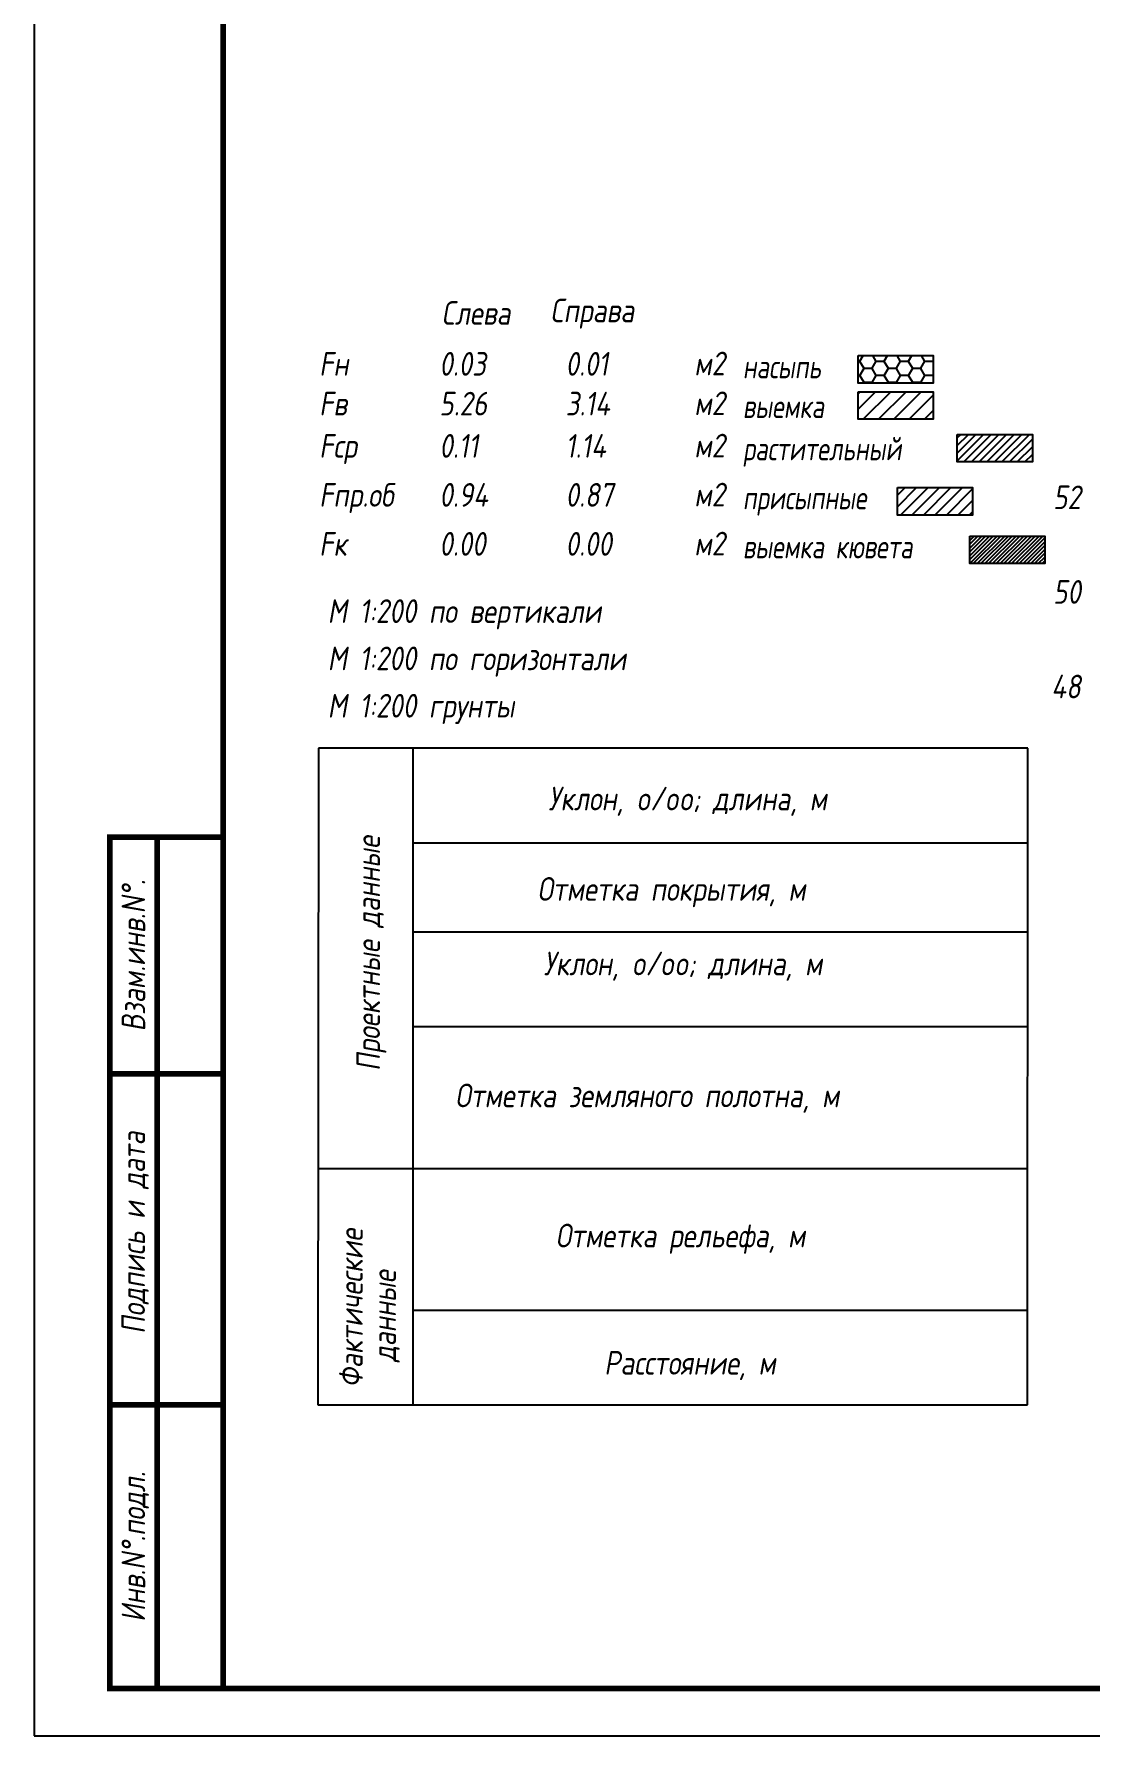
# Model space of a CAD drawing. Extents: x -717 to 1451, y -133302 to 233.
# Drawn here: x -30.1 to 81.6, y -82033.4 to -81853.5 of the extents above; entities that cross this region are included whole.
import ezdxf
from ezdxf.enums import TextEntityAlignment as Align

# ---------------------------------------------------------------- set-up
doc = ezdxf.new("R2010")
doc.units = 0
for name, color, linetype in [('Зарамочное оформление', 7, 'Continuous'), ('Линейка абсолютных высот', 7, 'Continuous'), ('Объем выемки', 7, 'Continuous'), ('Объем кюветов', 7, 'Continuous'), ('Объем насыпи', 7, 'Continuous'), ('Объем присыпных обочин', 7, 'Continuous'), ('Объем срезки растительного слоя', 7, 'Continuous'), ('Объём_2650', 7, 'Continuous'), ('Таблица', 7, 'Continuous')]:
    doc.layers.add(name, color=color, linetype=linetype)
for name, color, linetype, true_color in [('Объём_2563', 7, 'Continuous', 0xff8000), ('Объём_2570', 7, 'Continuous', 0x80ff00), ('Объём_2600', 7, 'Continuous', 0x808000), ('Объём_2620', 2, 'Continuous', 0xffff00)]:
    doc.layers.add(name, color=color, linetype=linetype, true_color=true_color)
doc.styles.add('М', font='romand.shx', dxfattribs={"width": 0.8, "oblique": 10, "height": 2.5})

# ---------------------------------------------------------------- blocks, each defined once
blk = doc.blocks.new('условные обозначения')
at = {"layer": 'Объём_2563'}
h = blk.add_hatch(dxfattribs=at)
h.set_pattern_fill('ANSI31', color=256, scale=0.3)
h.set_pattern_definition([(45, (-34.5, -100.5), (-0.673519, 0.673519), [])])
h.paths.add_polyline_path([(18.26, 7.53), (27.08, 7.53), (27.08, 4.62), (18.26, 4.62)])
at = {"layer": 'Объём_2570'}
h = blk.add_hatch(dxfattribs=at)
h.set_pattern_fill('ANSI31', color=3, scale=0.2)
h.set_pattern_definition([(45, (-32.9034, -100.5), (-0.4490128, 0.4490128), [])])
h.paths.add_polyline_path([(25.29, 13.16), (34.12, 13.16), (34.12, 10.25), (25.29, 10.25)])
at = {"layer": 'Объём_2600'}
h = blk.add_hatch(dxfattribs=at)
h.set_pattern_fill('ANSI31', color=6, scale=0.4)
h.set_pattern_definition([(45, (-34.5, -100.5), (-0.898026, 0.898026), [])])
h.paths.add_polyline_path([(13.63, 17.67), (22.46, 17.67), (22.46, 14.76), (13.63, 14.76)])
at = {"layer": 'Объём_2620'}
h = blk.add_hatch(dxfattribs=at)
h.set_pattern_fill('ANSI31', color=2, scale=0.1)
h.set_pattern_definition([(45, (-33.755, -100.5), (-0.2245064, 0.2245064), [])])
h.paths.add_polyline_path([(26.75, 2.41), (35.57, 2.41), (35.57, -0.5), (26.75, -0.5)])
at = {"layer": 'Объём_2650'}
h = blk.add_hatch(dxfattribs=at)
h.set_pattern_fill('HONEY', color=5, scale=0.3)
h.set_pattern_definition([(0, (-34.5, -100.5), (1.42875, 0.824889), [0.9525, -1.905]), (120, (-34.5, -100.5), (-1.42875, 0.824889), [0.9525, -1.905]), (60, (-34.5, -100.5), (3e-09, 1.6497784), [-1.905, 0.9525])])
h.paths.add_polyline_path([(13.63, 21.49), (22.46, 21.49), (22.46, 18.58), (13.63, 18.58)])
at = {"layer": 'Объём_2563'}
blk.add_lwpolyline([(18.26, 7.53), (27.08, 7.53), (27.08, 4.62), (18.26, 4.62)], close=True, dxfattribs=at)
at = {"layer": 'Объём_2620', "color": 2}
blk.add_lwpolyline([(26.75, 2.41), (35.57, 2.41), (35.57, -0.5), (26.75, -0.5)], close=True, dxfattribs=at)
at = {"layer": 'Объём_2650', "color": 5}
blk.add_lwpolyline([(13.63, 21.49), (22.46, 21.49), (22.46, 18.58), (13.63, 18.58)], close=True, dxfattribs=at)
at = {"layer": 'Объём_2650', "color": 6}
blk.add_lwpolyline([(13.63, 17.67), (22.46, 17.67), (22.46, 14.76), (13.63, 14.76)], close=True, dxfattribs=at)
at = {"layer": 'Объём_2650', "color": 3}
blk.add_lwpolyline([(25.29, 13.16), (34.12, 13.16), (34.12, 10.25), (25.29, 10.25)], close=True, dxfattribs=at)
at = {"layer": 'Объем насыпи', "color": 1, "style": 'М', "oblique": 10, "width": 0.8}
for s, p in [('насыпь', (0.09, 19.09)), ('выемка', (0.09, 14.89)), ('растительный', (0.09, 10.42)), ('присыпные', (0.09, 5.24)), ('выемка кювета', (0.09, 0.06))]:
    blk.add_text(s, height=2.5, dxfattribs=at).set_placement(p)

msp = doc.modelspace()

# ---------------------------------------------------------------- linework, layer by layer
at = {"layer": 'Таблица', "linetype": 'Continuous', "flags": 128}
for points in [[(0, -81929), (-0.054, -81998.421)], [(75, -81929), (0, -81929)], [(10, -81929), (10, -81998.421)], [(74.946, -81998.421), (75, -81929)], [(10, -81939), (75, -81939)], [(10, -81948.421), (75, -81948.421)], [(9.946, -81958.421), (74.946, -81958.421)], [(-0.054, -81973.421), (74.946, -81973.421)], [(9.946, -81988.421), (74.946, -81988.421)], [(-0.054, -81998.421), (74.946, -81998.421)]]:
    msp.add_lwpolyline(points, dxfattribs=at)

# ---------------------------------------------------------------- block references
at = {"layer": 'Объём_2570', "xscale": 0.9}
msp.add_blockref('условные обозначения', (44.779, -81908.998), dxfattribs=at)

# ---------------------------------------------------------------- texts
at = {"style": 'М', "oblique": 10, "width": 0.8}
msp.add_text('М 1:200 грунты', height=2.5, dxfattribs=at).set_placement((0.973, -81925.769))
at = {"layer": 'Линейка абсолютных высот', "style": 'М', "oblique": 10, "width": 0.8}
for s, p in [('52', (80.603, -81902.489)), ('50', (80.603, -81912.489)), ('48', (80.603, -81922.489))]:
    msp.add_text(s, height=2.5, dxfattribs=at).set_placement(p, align=Align.MIDDLE_RIGHT)
at = {"layer": 'Объем выемки', "style": 'М', "oblique": 10, "width": 0.8}
for s, p in [('Fв', (0.085, -81893.835)), ('5.26', (12.785, -81893.835)), ('3.14', (26.126, -81893.835)), ('м2', (39.731, -81893.802))]:
    msp.add_text(s, height=2.5, dxfattribs=at).set_placement(p)
at = {"layer": 'Объем кюветов', "style": 'М', "oblique": 10, "width": 0.8}
for s, p in [('Fк', (0.085, -81908.66)), ('0.00', (12.785, -81908.66)), ('0.00', (26.126, -81908.66)), ('м2', (39.731, -81908.627))]:
    msp.add_text(s, height=2.5, dxfattribs=at).set_placement(p)
at = {"layer": 'Объем насыпи', "style": 'М', "oblique": 10, "width": 0.8}
for s, p in [('Справа', (24.522, -81883.982)), ('Слева', (13.029, -81884.249)), ('Fн', (0.085, -81889.63)), ('0.03', (12.785, -81889.63)), ('0.01', (26.126, -81889.63)), ('м2', (39.731, -81889.597))]:
    msp.add_text(s, height=2.5, dxfattribs=at).set_placement(p)
at = {"layer": 'Объем присыпных обочин', "style": 'М', "oblique": 10, "width": 0.8}
for s, p in [('Fпр.об', (0.085, -81903.481)), ('0.94', (12.785, -81903.481)), ('0.87', (26.126, -81903.481)), ('м2', (39.731, -81903.448))]:
    msp.add_text(s, height=2.5, dxfattribs=at).set_placement(p)
at = {"layer": 'Объем срезки растительного слоя', "style": 'М', "oblique": 10, "width": 0.8}
for s, p in [('Fср', (0.085, -81898.303)), ('0.11', (12.785, -81898.303)), ('1.14', (26.126, -81898.303)), ('м2', (39.731, -81898.269))]:
    msp.add_text(s, height=2.5, dxfattribs=at).set_placement(p)
at = {"layer": 'Таблица', "style": 'М', "oblique": 10, "width": 0.8}
for s, p in [('М 1:200 по вертикали', (0.973, -81915.769)), ('М 1:200 по горизонтали', (0.973, -81920.769)), ('Уклон, o/oo; длина, м', (24.315, -81935.584)), ('Отметка покрытия, м', (23.148, -81945.139)), ('Уклон, o/oo; длина, м', (23.824, -81953.017)), ('Отметка земляного полотна, м', (14.462, -81966.965)), ('Отметка рельефа, м', (25.077, -81981.777)), ('Расстояние, м', (30.202, -81995.23))]:
    msp.add_text(s, height=2.5, dxfattribs=at).set_placement(p)
for s, p in [('Проектные данные ', (6.519, -81963.141)), ('Фактические ', (4.698, -81996.595)), ('данные', (8.204, -81993.89))]:
    msp.add_text(s, height=2.5, rotation=90, dxfattribs=at).set_placement(p)

# ---------------------------------------------------------------- wipeouts: each hides what was drawn before it
msp.add_wipeout([(-10.054, -81938.421), (-22.054, -81938.421), (-22.054, -82028.421), (-10.054, -82028.421)]).dxf.layer = 'Зарамочное оформление'

# ---------------------------------------------------------------- next in the draw order: linework, layer by layer
at = {"flags": 128}
msp.add_lwpolyline([(-30.054, -82033.421), (389.946, -82033.421), (389.946, -81736.421), (-30.054, -81736.421)], close=True, dxfattribs=at)
at = {"const_width": 0.6, "flags": 128}
msp.add_lwpolyline([(-10.054, -82028.421), (384.946, -82028.421), (384.946, -81741.421), (-10.054, -81741.421)], close=True, dxfattribs=at)
at = {"layer": 'Зарамочное оформление', "linetype": 'Continuous', "lineweight": -3, "const_width": 0.6, "flags": 128}
for points in [[(-10.054, -82028.421), (-22.054, -82028.421), (-22.054, -81938.421), (-10.054, -81938.421)], [(-17.054, -82028.421), (-17.054, -81938.421)], [(-22.054, -81963.421), (-10.054, -81963.421)], [(-22.054, -81998.421), (-10.054, -81998.421)]]:
    msp.add_lwpolyline(points, dxfattribs=at)

# ---------------------------------------------------------------- next in the draw order: texts
at = {"layer": 'Зарамочное оформление', "lineweight": 15, "style": 'М', "oblique": 10, "width": 0.8}
for s, p in [('Взам.инв.N%%d.', (-19.554, -81950.921)), ('Подпись и дата', (-19.572, -81980.227)), ('Инв.N%%d.подл.', (-19.554, -82013.421))]:
    msp.add_text(s, height=2.5, rotation=90, dxfattribs=at).set_placement(p, align=Align.MIDDLE_CENTER)

doc.saveas('drawing.dxf')
